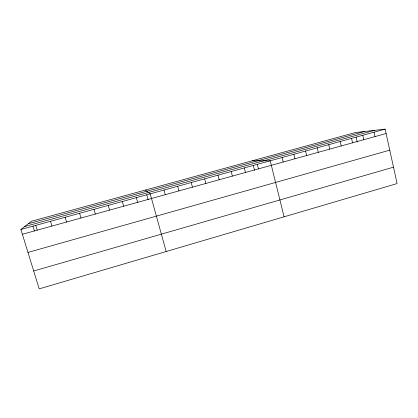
<?xml version="1.0" encoding="UTF-8"?>
<svg xmlns="http://www.w3.org/2000/svg" width="418" height="418" viewBox="0 0 418 418"><rect width="100%" height="100%" fill="white"/><g stroke="black" fill="none" stroke-linecap="round" stroke-linejoin="round"><path stroke-width="0.63" d="M20.9 229.466L31.47 221.253L355.117 132.595L385.135 129.131L397.1 183.57L39.198 288.869L20.9 229.466L385.135 129.131M33.691 271L393.495 167.179M27.975 252.435L389.759 150.161M22.379 234.263L386.096 133.525M28.272 223.74L364.277 131.539M24.693 226.519L374.45 130.364M252.122 160.81L270.227 160.789L284.078 216.822M145.443 190.033L150.229 193.842L166.16 251.511M35.765 225.375L37.218 230.156M32.949 226.101L34.454 231.034M50.5 221.315L51.931 226.081M65.114 217.287L66.525 222.036M79.598 213.3L80.987 218.029M93.961 209.34L95.33 214.058M108.21 205.416L109.553 210.118M122.333 201.528L123.66 206.21M136.336 197.667L137.642 202.338M146.76 194.778L148.144 199.773M164.002 190.049L165.267 194.689M177.666 186.287L178.909 190.911M191.214 182.551L192.442 187.159M204.653 178.852L205.86 183.445M217.982 175.179L219.168 179.756M231.201 171.537L232.371 176.103M244.316 167.926L245.465 172.472M257.321 164.342L258.46 168.877M253.282 165.434L254.51 170.304M282.098 157.518L283.2 162.022M293.885 154.268L294.972 158.762M305.584 151.044L306.655 155.527M317.199 147.847L318.255 152.314M328.726 144.67L329.765 149.127M340.174 141.519L341.198 145.96M351.538 138.389L352.546 142.815M356.141 137.125L357.265 142.068M362.814 135.28L363.812 139.696M374.016 132.198L374.993 136.597"/></g></svg>
